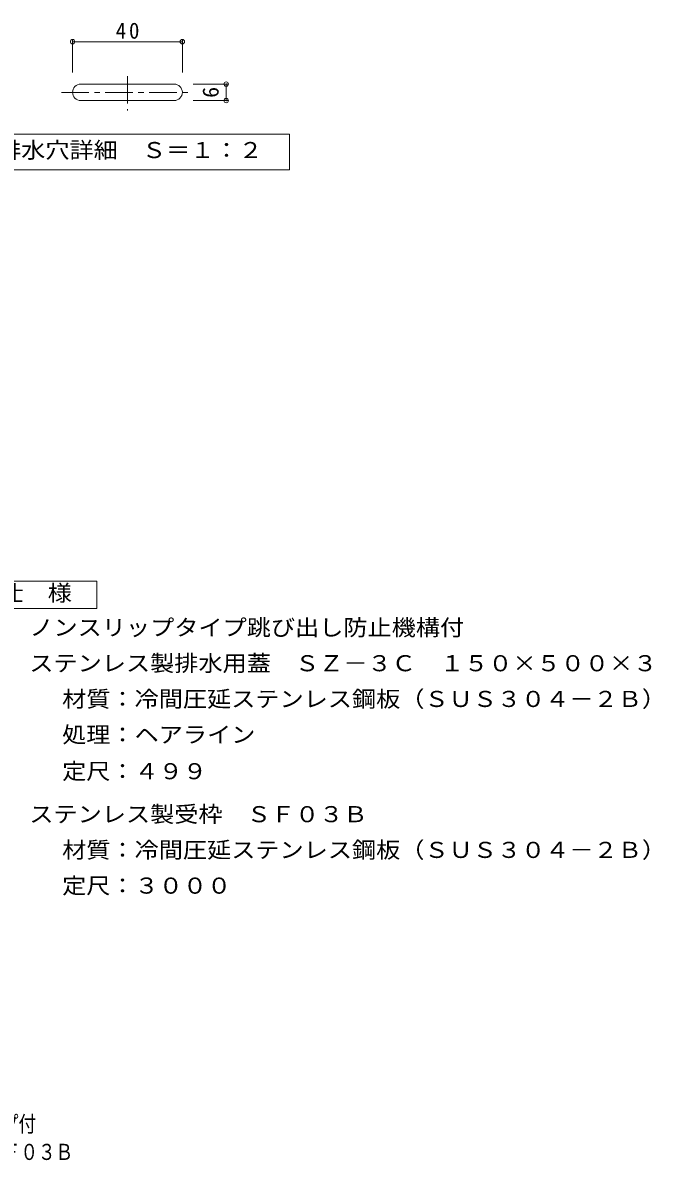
# Model space of a CAD drawing. Units: millimetres, scale not verified, with parts at other scales. Extents: x -234 to 308, y -275 to 213.
# Drawn here: x 78.8 to 307.7, y -274.6 to 139.5 of the extents above; entities that cross this region are included whole.
import ezdxf
from ezdxf.enums import TextEntityAlignment as Align

# ---------------------------------------------------------------- set-up
doc = ezdxf.new("R2010")
doc.units = ezdxf.units.MM
doc.header["$LTSCALE"] = 2
doc.header["$PDMODE"] = 32
doc.header["$PDSIZE"] = 1.6
doc.linetypes.add('CHAIN1', pattern=[8, 5, -1, 1, -1])
for name, color, linetype, lineweight in [('C-0', 3, 'Continuous', 9), ('C-4', 7, 'Continuous', 9), ('C-5', 7, 'Continuous', 9), ('D-5', 7, 'Continuous', 9)]:
    doc.layers.add(name, color=color, linetype=linetype, lineweight=lineweight)
doc.layers.add('F-4', color=2, linetype='Continuous')
doc.styles.add('ＭＳ ゴシック', font='')
doc.styles.get('ＭＳ ゴシック').set_extended_font_data('MS Gothic')

msp = doc.modelspace()

# ---------------------------------------------------------------- linework, layer by layer
at = {"layer": 'C-0', "color": 7}
for p, q in [((96.901, 121.418), (96.901, 133.224)), ((96.901, 132.624), (136.901, 132.624)), ((136.901, 121.418), (136.901, 133.224)), ((153.468, 117.181), (140.88, 117.181)), ((152.868, 111.181), (152.868, 117.181)), ((140.88, 111.181), (153.468, 111.181))]:
    msp.add_line(p, q, dxfattribs=at)
at = {"layer": 'C-0', "linetype": 'CHAIN1'}
for p, q in [((116.901, 120.097), (116.901, 107.568)), ((92.839, 114.181), (139.561, 114.181))]:
    msp.add_line(p, q, dxfattribs=at)
at = {"layer": 'C-0'}
for p, q in [((133.901, 117.181), (99.901, 117.181)), ((99.901, 111.181), (133.901, 111.181))]:
    msp.add_line(p, q, dxfattribs=at)
for centre, start, end in [((99.901, 114.181), 89.99997, 179.99881), ((133.901, 114.181), 1.16566, 89.99944), ((99.901, 114.181), 179.9994, 270), ((133.901, 114.181), 270, 0.00124)]:
    msp.add_arc(centre, 3, start, end, dxfattribs=at)
at = {"layer": 'C-4'}
for p in [(96.901, 132.624), (136.901, 132.624), (152.868, 117.181), (152.868, 111.181)]:
    msp.add_point(p, dxfattribs=at)
at = {"layer": 'C-5'}
msp.add_lwpolyline([(60.883, 85.973), (60.883, 98.973), (175.883, 98.973), (175.883, 85.973)], close=True, dxfattribs=at)
at = {"layer": 'D-5', "color": 2}
for p, q in [((60.739, -63.757), (105.738, -63.757)), ((105.738, -63.757), (105.738, -73.758)), ((105.738, -73.758), (60.739, -73.758))]:
    msp.add_line(p, q, dxfattribs=at)

# ---------------------------------------------------------------- texts
at = {"layer": 'C-0', "color": 2, "style": 'ＭＳ ゴシック'}
msp.add_text('6', height=5.865, rotation=90, dxfattribs=at).set_placement((151.868, 112.181), align=Align.BOTTOM_LEFT)
at = {"layer": 'C-0', "color": 2, "insert": (112.651, 133.625), "char_height": 5.865, "attachment_point": 7, "style": 'ＭＳ ゴシック'}
msp.add_mtext('\\T1.27;\\W0.95;40', dxfattribs=at)
at = {"layer": 'C-5', "color": 2, "style": 'ＭＳ ゴシック', "width": 1.1}
msp.add_text('排水穴詳細\u3000Ｓ＝１：２', height=5.865, dxfattribs=at).set_placement((69.383, 88.473), align=Align.BOTTOM_LEFT)
at = {"layer": 'D-5', "color": 2, "style": 'ＭＳ ゴシック', "width": 1.1}
for s, p in [('仕\u3000様', (70.238, -72.757)), ('ノンスリップタイプ跳び出し防止機構付', (81.157, -85.342)), ('ステンレス製排水用蓋\u3000ＳＺ－３Ｃ\u3000１５０×５００×３', (81.157, -98.342)), ('材質：冷間圧延ステンレス鋼板（ＳＵＳ３０４－２Ｂ）', (93.099, -111.342)), ('処理：ヘアライン', (93.099, -124.342)), ('定尺：４９９', (93.099, -137.652)), ('ステンレス製受枠\u3000ＳＦ０３Ｂ', (81.157, -153.294)), ('材質：冷間圧延ステンレス鋼板（ＳＵＳ３０４－２Ｂ）', (93.099, -166.294)), ('定尺：３０００', (93.099, -179.294))]:
    msp.add_text(s, height=5.865, dxfattribs=at).set_placement(p, align=Align.BOTTOM_LEFT)
at = {"layer": 'F-4', "style": 'ＭＳ ゴシック', "width": 0.8}
for s, p in [('ステンレス製\u3000ノンスリップタイプ（セラミック溶射）排水ピット蓋\u3000クリップ付', (-153.185, -266.052)), ('ＳＺ－３Ｃ\u3000１５０×５００×３＋ＳＦ０３Ｂ', (-37.236, -276.242))]:
    msp.add_text(s, height=5.865, dxfattribs=at).set_placement(p, align=Align.BOTTOM_LEFT)

doc.saveas('drawing.dxf')
